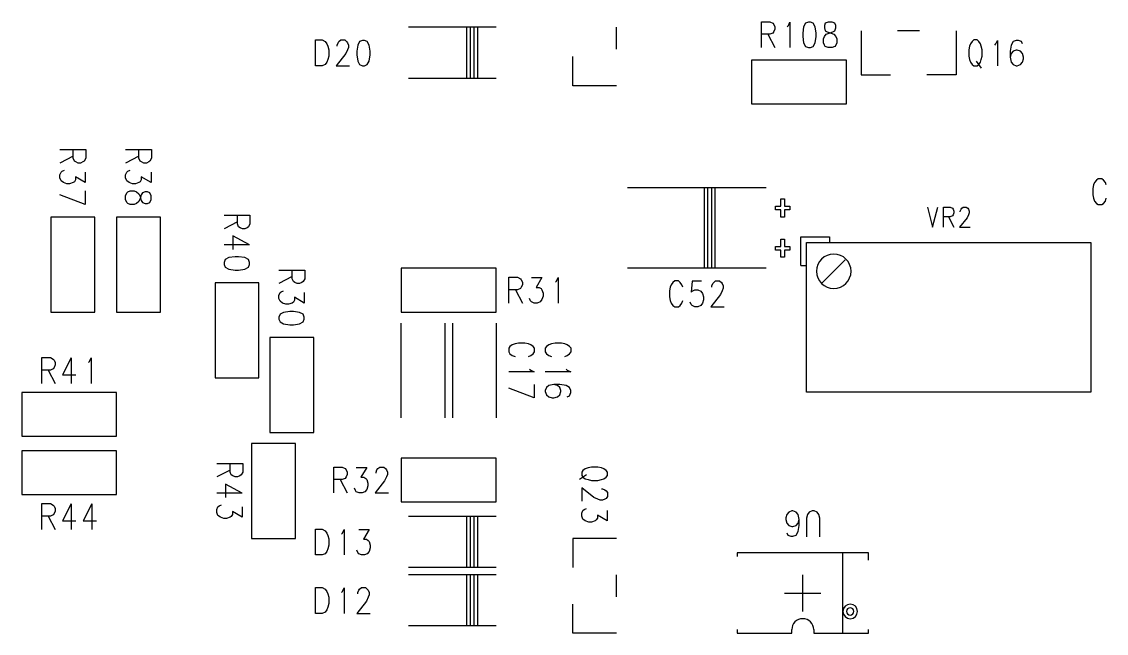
# Model space of a CAD drawing. Extents: x 295 to 953, y 10 to 290.
# Drawn here: x 741.3 to 803.6, y 122.5 to 157.6 of the extents above; entities that cross this region are included whole.
import ezdxf

# ---------------------------------------------------------------- set-up
doc = ezdxf.new("R2010")
doc.units = 0
doc.header["$LTSCALE"] = 5
doc.header["$MEASUREMENT"] = 0
doc.layers.add('BOTTOM_SILK_GBR', color=5, linetype='CONTINUOUS')

msp = doc.modelspace()

# ---------------------------------------------------------------- linework, layer by layer
at = {"layer": 'BOTTOM_SILK_GBR', "color": 0}
for p, q in [((783.747, 156.133), (783.747, 157.618)), ((783.747, 157.618), (784.242, 157.618)), ((784.242, 157.618), (784.403, 157.527)), ((785.298, 157.394), (785.39, 157.595)), ((785.39, 157.595), (785.39, 156.133)), ((786.454, 157.595), (786.284, 157.527)), ((786.563, 157.595), (786.454, 157.595)), ((786.725, 157.527), (786.563, 157.595)), ((787.581, 157.595), (787.42, 157.527)), ((787.806, 157.595), (787.581, 157.595)), ((787.967, 157.527), (787.806, 157.595)), ((768.522, 157.295), (763.493, 157.295)), ((766.846, 154.361), (766.846, 157.295)), ((767.055, 154.361), (767.055, 157.295)), ((767.265, 154.361), (767.265, 157.295)), ((767.474, 154.361), (767.474, 157.295)), ((775.437, 156.037), (775.437, 157.295)), ((784.403, 156.966), (784.242, 156.899)), ((784.403, 157.527), (784.458, 157.461)), ((784.458, 157.055), (784.403, 156.966)), ((784.458, 157.461), (784.519, 157.326)), ((784.519, 157.191), (784.458, 157.055)), ((784.519, 157.326), (784.519, 157.191)), ((785.237, 157.326), (785.298, 157.394)), ((786.177, 157.326), (786.123, 156.966)), ((786.123, 156.966), (786.123, 156.763)), ((786.284, 157.527), (786.177, 157.326)), ((786.834, 157.326), (786.725, 157.527)), ((786.895, 156.966), (786.834, 157.326)), ((786.895, 156.763), (786.895, 156.966)), ((787.42, 157.527), (787.365, 157.394)), ((787.365, 157.394), (787.365, 157.258)), ((787.365, 157.258), (787.42, 157.1)), ((787.42, 157.1), (787.527, 157.032)), ((787.472, 156.899), (787.636, 156.966)), ((787.527, 157.032), (787.751, 156.966)), ((787.636, 156.966), (787.859, 157.032)), ((787.751, 156.966), (787.913, 156.899)), ((787.859, 157.032), (787.967, 157.1)), ((788.022, 157.394), (787.967, 157.527)), ((787.967, 157.1), (788.022, 157.258)), ((788.022, 157.258), (788.022, 157.394)), ((789.477, 157.085), (789.477, 154.571)), ((792.83, 157.085), (791.573, 157.085)), ((794.926, 157.085), (794.926, 154.571)), ((758.147, 156.57), (758.533, 156.57)), ((758.147, 155.085), (758.147, 156.57)), ((758.533, 156.57), (758.695, 156.48)), ((758.695, 156.48), (758.804, 156.346)), ((758.804, 156.346), (758.858, 156.211)), ((759.389, 156.278), (759.444, 156.414)), ((759.444, 156.414), (759.497, 156.48)), ((759.497, 156.48), (759.606, 156.57)), ((759.606, 156.57), (759.83, 156.57)), ((759.83, 156.57), (759.937, 156.48)), ((759.937, 156.48), (759.992, 156.414)), ((759.992, 156.414), (760.046, 156.278)), ((760.685, 156.48), (760.577, 156.278)), ((760.855, 156.547), (760.685, 156.48)), ((760.964, 156.547), (760.855, 156.547)), ((761.125, 156.48), (760.964, 156.547)), ((761.234, 156.278), (761.125, 156.48)), ((784.242, 156.899), (783.747, 156.899)), ((784.125, 156.899), (784.519, 156.133)), ((786.123, 156.763), (786.177, 156.404)), ((786.177, 156.404), (786.284, 156.201)), ((786.725, 156.201), (786.834, 156.404)), ((786.834, 156.404), (786.895, 156.763)), ((787.311, 156.628), (787.365, 156.763)), ((787.311, 156.404), (787.311, 156.628)), ((787.365, 156.268), (787.311, 156.404)), ((787.365, 156.763), (787.472, 156.899)), ((787.913, 156.899), (788.022, 156.763)), ((788.022, 156.763), (788.083, 156.628)), ((788.083, 156.404), (788.022, 156.268)), ((788.083, 156.628), (788.083, 156.404)), ((795.749, 156.346), (795.703, 156.211)), ((795.85, 156.48), (795.749, 156.346)), ((795.942, 156.57), (795.85, 156.48)), ((796.135, 156.57), (795.942, 156.57)), ((796.227, 156.48), (796.135, 156.57)), ((796.328, 156.346), (796.227, 156.48)), ((796.374, 156.211), (796.328, 156.346)), ((797.146, 156.278), (797.207, 156.346)), ((797.207, 156.346), (797.3, 156.547)), ((797.3, 156.547), (797.3, 155.085)), ((798.211, 156.48), (798.087, 156.278)), ((798.387, 156.547), (798.211, 156.48)), ((798.503, 156.547), (798.387, 156.547)), ((798.681, 156.48), (798.503, 156.547)), ((798.744, 156.346), (798.681, 156.48)), ((758.858, 156.211), (758.919, 156.008)), ((758.919, 156.008), (758.919, 155.648)), ((759.883, 155.783), (759.335, 155.085)), ((759.389, 156.211), (759.389, 156.278)), ((759.992, 156.008), (759.883, 155.783)), ((760.046, 156.143), (759.992, 156.008)), ((760.046, 156.278), (760.046, 156.143)), ((760.577, 156.278), (760.523, 155.919)), ((760.523, 155.919), (760.523, 155.716)), ((760.523, 155.716), (760.577, 155.356)), ((761.295, 155.919), (761.234, 156.278)), ((761.234, 155.356), (761.295, 155.716)), ((761.295, 155.716), (761.295, 155.919)), ((786.284, 156.201), (786.454, 156.133)), ((786.454, 156.133), (786.563, 156.133)), ((786.563, 156.133), (786.725, 156.201)), ((787.42, 156.201), (787.365, 156.268)), ((787.581, 156.133), (787.42, 156.201)), ((787.806, 156.133), (787.581, 156.133)), ((787.967, 156.201), (787.806, 156.133)), ((788.022, 156.268), (787.967, 156.201)), ((795.703, 156.211), (795.656, 156.008)), ((795.656, 156.008), (795.656, 155.648)), ((796.429, 156.008), (796.374, 156.211)), ((796.429, 155.648), (796.429, 156.008)), ((798.087, 156.278), (798.032, 155.919)), ((798.032, 155.919), (798.032, 155.58)), ((798.087, 155.783), (798.032, 155.58)), ((798.211, 155.919), (798.087, 155.783)), ((798.387, 155.985), (798.211, 155.919)), ((798.442, 155.985), (798.387, 155.985)), ((798.62, 155.919), (798.442, 155.985)), ((798.744, 155.783), (798.62, 155.919)), ((798.805, 155.58), (798.744, 155.783)), ((758.533, 155.085), (758.147, 155.085)), ((758.695, 155.153), (758.533, 155.085)), ((758.804, 155.288), (758.695, 155.153)), ((758.858, 155.445), (758.804, 155.288)), ((758.919, 155.648), (758.858, 155.445)), ((759.335, 155.085), (760.107, 155.085)), ((760.577, 155.356), (760.685, 155.153)), ((760.685, 155.153), (760.855, 155.085)), ((760.855, 155.085), (760.964, 155.085)), ((760.964, 155.085), (761.125, 155.153)), ((761.125, 155.153), (761.234, 155.356)), ((772.923, 153.942), (772.923, 155.618)), ((783.191, 155.409), (783.191, 152.894)), ((788.639, 155.409), (783.191, 155.409)), ((788.639, 152.894), (788.639, 155.409)), ((795.656, 155.648), (795.703, 155.445)), ((795.703, 155.445), (795.749, 155.288)), ((795.749, 155.288), (795.85, 155.153)), ((795.85, 155.153), (795.942, 155.085)), ((795.942, 155.085), (796.135, 155.085)), ((796.089, 155.356), (796.374, 154.95)), ((796.135, 155.085), (796.227, 155.153)), ((796.227, 155.153), (796.328, 155.288)), ((796.328, 155.288), (796.374, 155.445)), ((796.374, 155.445), (796.429, 155.648)), ((798.032, 155.58), (798.087, 155.288)), ((798.087, 155.288), (798.211, 155.153)), ((798.211, 155.153), (798.387, 155.085)), ((798.387, 155.085), (798.442, 155.085)), ((798.442, 155.085), (798.62, 155.153)), ((798.62, 155.153), (798.744, 155.288)), ((798.744, 155.288), (798.805, 155.49)), ((798.805, 155.49), (798.805, 155.58)), ((789.477, 154.571), (791.154, 154.571)), ((794.926, 154.571), (793.249, 154.571)), ((768.522, 154.361), (763.493, 154.361)), ((775.437, 153.942), (772.923, 153.942)), ((783.191, 152.894), (788.639, 152.894)), ((743.472, 150.277), (744.957, 150.277)), ((744.238, 149.782), (744.238, 150.277)), ((744.957, 150.277), (744.957, 149.782)), ((747.244, 150.277), (748.729, 150.277)), ((748.009, 149.782), (748.009, 150.277)), ((748.729, 150.277), (748.729, 149.782)), ((744.238, 149.899), (743.472, 149.505)), ((744.305, 149.621), (744.238, 149.782)), ((744.394, 149.566), (744.305, 149.621)), ((744.53, 149.505), (744.394, 149.566)), ((744.665, 149.505), (744.53, 149.505)), ((744.8, 149.566), (744.665, 149.505)), ((744.866, 149.621), (744.8, 149.566)), ((744.957, 149.782), (744.866, 149.621)), ((748.009, 149.899), (747.244, 149.505)), ((748.077, 149.621), (748.009, 149.782)), ((748.166, 149.566), (748.077, 149.621)), ((748.301, 149.505), (748.166, 149.566)), ((748.437, 149.505), (748.301, 149.505)), ((748.572, 149.566), (748.437, 149.505)), ((748.638, 149.621), (748.572, 149.566)), ((748.729, 149.782), (748.638, 149.621)), ((743.472, 148.819), (743.54, 148.98)), ((743.54, 148.98), (743.607, 149.035)), ((743.607, 149.035), (743.743, 149.089)), ((744.934, 148.98), (744.934, 148.378)), ((747.244, 148.819), (747.311, 148.98)), ((747.311, 148.98), (747.379, 149.035)), ((747.379, 149.035), (747.514, 149.089)), ((748.706, 148.98), (748.706, 148.378)), ((743.472, 148.649), (743.472, 148.819)), ((743.54, 148.487), (743.472, 148.649)), ((743.675, 148.378), (743.54, 148.487)), ((743.876, 148.317), (743.675, 148.378)), ((744.035, 148.317), (743.876, 148.317)), ((744.238, 148.378), (744.035, 148.317)), ((744.305, 148.433), (744.238, 148.378)), ((744.371, 148.542), (744.305, 148.433)), ((744.934, 148.378), (744.371, 148.711)), ((744.371, 148.711), (744.371, 148.542)), ((747.244, 148.649), (747.244, 148.819)), ((747.311, 148.487), (747.244, 148.649)), ((747.447, 148.378), (747.311, 148.487)), ((747.648, 148.317), (747.447, 148.378)), ((747.806, 148.317), (747.648, 148.317)), ((748.009, 148.378), (747.806, 148.317)), ((748.077, 148.433), (748.009, 148.378)), ((748.143, 148.542), (748.077, 148.433)), ((748.706, 148.378), (748.143, 148.711)), ((748.143, 148.711), (748.143, 148.542)), ((802.827, 148.248), (802.781, 148.045)), ((802.882, 148.383), (802.827, 148.248)), ((802.982, 148.517), (802.882, 148.383)), ((803.083, 148.607), (802.982, 148.517)), ((803.291, 148.607), (803.083, 148.607)), ((803.392, 148.517), (803.291, 148.607)), ((803.499, 148.383), (803.392, 148.517)), ((803.553, 148.248), (803.499, 148.383)), ((744.934, 147.129), (743.472, 147.685)), ((744.934, 147.901), (744.934, 147.129)), ((747.244, 147.631), (747.311, 147.792)), ((747.244, 147.406), (747.244, 147.631)), ((747.311, 147.792), (747.379, 147.847)), ((747.379, 147.847), (747.514, 147.901)), ((747.514, 147.901), (747.739, 147.901)), ((747.739, 147.901), (747.874, 147.847)), ((747.874, 147.847), (748.009, 147.74)), ((748.009, 147.74), (748.077, 147.576)), ((748.143, 147.685), (748.077, 147.461)), ((748.211, 147.792), (748.143, 147.685)), ((748.369, 147.847), (748.211, 147.792)), ((748.504, 147.847), (748.369, 147.847)), ((748.638, 147.792), (748.504, 147.847)), ((748.706, 147.631), (748.638, 147.792)), ((748.706, 147.406), (748.706, 147.631)), ((784.029, 148.075), (776.066, 148.075)), ((780.467, 148.075), (780.467, 143.464)), ((780.676, 148.075), (780.467, 148.075)), ((780.676, 143.464), (780.676, 148.075)), ((780.886, 148.075), (780.886, 143.464)), ((781.095, 148.075), (780.886, 148.075)), ((781.095, 143.464), (781.095, 148.075)), ((802.781, 148.045), (802.781, 147.685)), ((802.781, 147.685), (802.827, 147.482)), ((747.311, 147.245), (747.244, 147.406)), ((747.379, 147.19), (747.311, 147.245)), ((747.514, 147.129), (747.379, 147.19)), ((747.739, 147.129), (747.514, 147.129)), ((747.874, 147.19), (747.739, 147.129)), ((748.009, 147.299), (747.874, 147.19)), ((748.077, 147.461), (748.009, 147.299)), ((748.077, 147.576), (748.143, 147.353)), ((748.143, 147.353), (748.211, 147.245)), ((748.211, 147.245), (748.369, 147.19)), ((748.369, 147.19), (748.504, 147.19)), ((748.504, 147.19), (748.638, 147.245)), ((748.638, 147.245), (748.706, 147.406)), ((784.552, 147.027), (784.867, 147.027)), ((784.552, 146.817), (784.552, 147.027)), ((784.867, 147.446), (785.077, 147.446)), ((784.867, 147.027), (784.867, 147.446)), ((785.077, 147.446), (785.077, 147.027)), ((785.077, 147.027), (785.39, 147.027)), ((785.39, 147.027), (785.39, 146.817)), ((793.282, 146.976), (793.576, 145.821)), ((793.576, 145.821), (793.883, 146.976)), ((794.206, 145.821), (794.206, 146.976)), ((794.206, 146.976), (794.591, 146.976)), ((794.591, 146.976), (794.716, 146.906)), ((795.256, 146.906), (795.34, 146.976)), ((795.34, 146.976), (795.515, 146.976)), ((795.515, 146.976), (795.599, 146.906)), ((802.827, 147.482), (802.882, 147.325)), ((802.882, 147.325), (802.982, 147.19)), ((802.982, 147.19), (803.083, 147.123)), ((803.083, 147.123), (803.291, 147.123)), ((803.291, 147.123), (803.392, 147.19)), ((803.392, 147.19), (803.499, 147.325)), ((803.499, 147.325), (803.553, 147.482)), ((742.957, 146.398), (742.957, 140.95)), ((745.472, 146.398), (742.957, 146.398)), ((745.472, 140.95), (745.472, 146.398)), ((746.729, 146.398), (746.729, 140.95)), ((749.244, 146.398), (746.729, 146.398)), ((749.244, 140.95), (749.244, 146.398)), ((752.902, 146.505), (754.387, 146.505)), ((753.667, 146.01), (753.667, 146.505)), ((754.387, 146.505), (754.387, 146.01)), ((784.867, 146.817), (784.552, 146.817)), ((784.867, 146.398), (784.867, 146.817)), ((785.077, 146.398), (784.867, 146.398)), ((785.077, 146.817), (785.077, 146.398)), ((785.39, 146.817), (785.077, 146.817)), ((794.591, 146.416), (794.206, 146.416)), ((794.5, 146.416), (794.807, 145.821)), ((794.716, 146.467), (794.591, 146.416)), ((794.716, 146.906), (794.759, 146.854)), ((794.759, 146.538), (794.716, 146.467)), ((794.759, 146.854), (794.807, 146.748)), ((794.807, 146.642), (794.759, 146.538)), ((794.807, 146.748), (794.807, 146.642)), ((795.556, 146.363), (795.13, 145.821)), ((795.171, 146.748), (795.214, 146.854)), ((795.171, 146.695), (795.171, 146.748)), ((795.214, 146.854), (795.256, 146.906)), ((795.64, 146.538), (795.556, 146.363)), ((795.599, 146.906), (795.64, 146.854)), ((795.64, 146.854), (795.683, 146.748)), ((795.683, 146.642), (795.64, 146.538)), ((795.683, 146.748), (795.683, 146.642)), ((753.667, 146.128), (752.902, 145.733)), ((753.735, 145.849), (753.667, 146.01)), ((753.824, 145.794), (753.735, 145.849)), ((753.959, 145.733), (753.824, 145.794)), ((754.095, 145.733), (753.959, 145.733)), ((754.23, 145.794), (754.095, 145.733)), ((754.296, 145.849), (754.23, 145.794)), ((754.387, 146.01), (754.296, 145.849)), ((795.13, 145.821), (795.731, 145.821)), ((754.364, 144.808), (753.397, 145.317)), ((753.397, 145.317), (753.397, 144.545)), ((784.867, 145.141), (785.077, 145.141)), ((784.867, 144.722), (784.867, 145.141)), ((785.077, 145.141), (785.077, 144.722)), ((786.009, 143.621), (786.009, 145.271)), ((786.009, 145.271), (787.659, 145.271)), ((787.659, 145.271), (787.659, 144.941)), ((754.364, 144.808), (752.902, 144.808)), ((784.552, 144.722), (784.867, 144.722)), ((784.552, 144.512), (784.552, 144.722)), ((784.867, 144.512), (784.552, 144.512)), ((784.867, 144.093), (784.867, 144.512)), ((785.077, 144.722), (785.39, 144.722)), ((785.077, 144.512), (785.077, 144.093)), ((785.39, 144.512), (785.077, 144.512)), ((785.39, 144.722), (785.39, 144.512)), ((786.339, 144.941), (802.674, 144.941)), ((786.339, 136.361), (786.339, 144.941)), ((802.674, 144.941), (802.674, 136.361)), ((752.969, 143.968), (752.902, 143.798)), ((753.172, 144.075), (752.969, 143.968)), ((753.532, 144.129), (753.172, 144.075)), ((753.735, 144.129), (753.532, 144.129)), ((754.095, 144.075), (753.735, 144.129)), ((754.296, 143.968), (754.095, 144.075)), ((754.364, 143.798), (754.296, 143.968)), ((785.077, 144.093), (784.867, 144.093)), ((787.246, 142.631), (788.566, 143.951)), ((752.902, 143.798), (752.902, 143.689)), ((752.902, 143.689), (752.969, 143.527)), ((752.969, 143.527), (753.172, 143.418)), ((753.172, 143.418), (753.532, 143.357)), ((753.532, 143.357), (753.735, 143.357)), ((753.735, 143.357), (754.095, 143.418)), ((754.095, 143.418), (754.296, 143.527)), ((754.296, 143.527), (754.364, 143.689)), ((754.364, 143.689), (754.364, 143.798)), ((756.045, 143.362), (757.53, 143.362)), ((756.811, 142.867), (756.811, 143.362)), ((757.53, 143.362), (757.53, 142.867)), ((763.074, 143.464), (763.074, 140.95)), ((768.522, 143.464), (763.074, 143.464)), ((768.522, 140.95), (768.522, 143.464)), ((784.029, 143.464), (776.066, 143.464)), ((780.886, 143.464), (780.676, 143.464)), ((786.009, 143.621), (786.339, 143.621)), ((752.387, 142.626), (752.387, 137.178)), ((754.901, 142.626), (752.387, 142.626)), ((754.901, 137.178), (754.901, 142.626)), ((756.811, 142.984), (756.045, 142.59)), ((756.878, 142.705), (756.811, 142.867)), ((756.967, 142.651), (756.878, 142.705)), ((757.103, 142.59), (756.967, 142.651)), ((757.373, 142.651), (757.238, 142.59)), ((757.439, 142.705), (757.373, 142.651)), ((757.53, 142.867), (757.439, 142.705)), ((769.253, 141.465), (769.253, 142.95)), ((769.253, 142.95), (769.748, 142.95)), ((769.748, 142.95), (769.91, 142.859)), ((769.91, 142.859), (769.964, 142.793)), ((769.964, 142.793), (770.025, 142.658)), ((770.025, 142.658), (770.025, 142.522)), ((770.55, 142.927), (771.152, 142.927)), ((771.152, 142.927), (770.819, 142.364)), ((771.931, 142.658), (771.992, 142.725)), ((771.992, 142.725), (772.085, 142.927)), ((772.085, 142.927), (772.085, 141.465)), ((778.675, 142.649), (778.574, 142.516)), ((778.775, 142.74), (778.675, 142.649)), ((778.983, 142.74), (778.775, 142.74)), ((779.084, 142.649), (778.983, 142.74)), ((779.191, 142.516), (779.084, 142.649)), ((779.77, 142.717), (779.716, 142.088)), ((780.318, 142.717), (779.77, 142.717)), ((780.958, 142.583), (781.011, 142.649)), ((781.011, 142.649), (781.12, 142.74)), ((781.12, 142.74), (781.344, 142.74)), ((781.344, 142.74), (781.452, 142.649)), ((781.452, 142.649), (781.506, 142.583)), ((756.045, 141.904), (756.113, 142.065)), ((756.113, 142.065), (756.18, 142.12)), ((756.18, 142.12), (756.316, 142.174)), ((757.238, 142.59), (757.103, 142.59)), ((757.507, 142.065), (757.507, 141.463)), ((769.748, 142.23), (769.253, 142.23)), ((769.631, 142.23), (770.025, 141.465)), ((769.91, 142.298), (769.748, 142.23)), ((769.964, 142.387), (769.91, 142.298)), ((770.025, 142.522), (769.964, 142.387)), ((770.819, 142.364), (770.989, 142.364)), ((770.989, 142.364), (771.098, 142.298)), ((771.098, 142.298), (771.152, 142.23)), ((771.152, 142.23), (771.213, 142.027)), ((771.213, 142.027), (771.213, 141.869)), ((778.52, 142.38), (778.473, 142.177)), ((778.473, 142.177), (778.473, 141.818)), ((778.574, 142.516), (778.52, 142.38)), ((779.246, 142.38), (779.191, 142.516)), ((779.716, 142.088), (779.77, 142.154)), ((779.77, 142.154), (779.932, 142.222)), ((779.932, 142.222), (780.094, 142.222)), ((780.094, 142.222), (780.264, 142.154)), ((780.264, 142.154), (780.373, 142.021)), ((780.373, 142.021), (780.434, 141.818)), ((780.904, 142.448), (780.958, 142.583)), ((780.904, 142.38), (780.904, 142.448)), ((781.506, 142.177), (781.397, 141.953)), ((781.506, 142.583), (781.561, 142.448)), ((781.561, 142.313), (781.506, 142.177)), ((781.561, 142.448), (781.561, 142.313)), ((756.045, 141.734), (756.045, 141.904)), ((756.113, 141.572), (756.045, 141.734)), ((756.248, 141.463), (756.113, 141.572)), ((756.449, 141.402), (756.248, 141.463)), ((756.608, 141.402), (756.449, 141.402)), ((756.811, 141.463), (756.608, 141.402)), ((756.878, 141.517), (756.811, 141.463)), ((756.944, 141.626), (756.878, 141.517)), ((757.507, 141.463), (756.944, 141.796)), ((756.944, 141.796), (756.944, 141.626)), ((770.496, 141.6), (770.441, 141.735)), ((770.55, 141.532), (770.496, 141.6)), ((770.712, 141.465), (770.55, 141.532)), ((770.882, 141.465), (770.712, 141.465)), ((771.043, 141.532), (770.882, 141.465)), ((771.152, 141.668), (771.043, 141.532)), ((771.213, 141.869), (771.152, 141.668)), ((778.473, 141.818), (778.52, 141.615)), ((778.52, 141.615), (778.574, 141.458)), ((778.574, 141.458), (778.675, 141.323)), ((779.084, 141.323), (779.191, 141.458)), ((779.191, 141.458), (779.246, 141.615)), ((779.716, 141.39), (779.661, 141.526)), ((779.77, 141.323), (779.716, 141.39)), ((780.373, 141.458), (780.264, 141.323)), ((780.434, 141.659), (780.373, 141.458)), ((780.434, 141.818), (780.434, 141.659)), ((781.397, 141.953), (780.849, 141.255)), ((742.957, 140.95), (745.472, 140.95)), ((746.729, 140.95), (749.244, 140.95)), ((756.113, 140.824), (756.045, 140.655)), ((756.316, 140.932), (756.113, 140.824)), ((756.675, 140.986), (756.316, 140.932)), ((756.878, 140.986), (756.675, 140.986)), ((757.238, 140.932), (756.878, 140.986)), ((757.439, 140.824), (757.238, 140.932)), ((757.507, 140.655), (757.439, 140.824)), ((763.074, 140.95), (768.522, 140.95)), ((778.675, 141.323), (778.775, 141.255)), ((778.775, 141.255), (778.983, 141.255)), ((778.983, 141.255), (779.084, 141.323)), ((779.932, 141.255), (779.77, 141.323)), ((780.094, 141.255), (779.932, 141.255)), ((780.264, 141.323), (780.094, 141.255)), ((780.849, 141.255), (781.622, 141.255)), ((756.045, 140.655), (756.045, 140.546)), ((756.045, 140.546), (756.113, 140.384)), ((756.113, 140.384), (756.316, 140.275)), ((756.316, 140.275), (756.675, 140.214)), ((756.675, 140.214), (756.878, 140.214)), ((756.878, 140.214), (757.238, 140.275)), ((757.238, 140.275), (757.439, 140.384)), ((757.439, 140.384), (757.507, 140.546)), ((757.507, 140.546), (757.507, 140.655)), ((763.074, 134.873), (763.074, 140.321)), ((765.589, 134.873), (765.589, 140.321)), ((766.008, 140.321), (766.008, 134.873)), ((768.522, 140.321), (768.522, 134.873)), ((755.53, 139.483), (755.53, 134.035)), ((758.045, 139.483), (755.53, 139.483)), ((758.045, 134.035), (758.045, 139.483)), ((769.314, 138.97), (769.247, 138.869)), ((769.247, 138.869), (769.247, 138.661)), ((769.45, 139.071), (769.314, 138.97)), ((769.606, 139.125), (769.45, 139.071)), ((769.809, 139.171), (769.606, 139.125)), ((770.169, 139.171), (769.809, 139.171)), ((770.372, 139.125), (770.169, 139.171)), ((770.507, 139.071), (770.372, 139.125)), ((770.641, 138.97), (770.507, 139.071)), ((770.732, 138.869), (770.641, 138.97)), ((770.732, 138.661), (770.732, 138.869)), ((771.41, 138.97), (771.342, 138.869)), ((771.342, 138.869), (771.342, 138.661)), ((771.545, 139.071), (771.41, 138.97)), ((771.702, 139.125), (771.545, 139.071)), ((771.905, 139.171), (771.702, 139.125)), ((772.264, 139.171), (771.905, 139.171)), ((772.467, 139.125), (772.264, 139.171)), ((772.603, 139.071), (772.467, 139.125)), ((772.736, 138.97), (772.603, 139.071)), ((772.827, 138.869), (772.736, 138.97)), ((772.827, 138.661), (772.827, 138.869)), ((742.431, 136.855), (742.431, 138.34)), ((742.431, 138.34), (742.926, 138.34)), ((742.926, 138.34), (743.087, 138.249)), ((743.087, 138.249), (743.142, 138.183)), ((744.129, 138.316), (743.619, 137.35)), ((744.129, 138.316), (744.129, 136.855)), ((745.17, 138.115), (745.262, 138.316)), ((745.262, 138.316), (745.262, 136.855)), ((769.247, 138.661), (769.314, 138.561)), ((769.314, 138.561), (769.45, 138.453)), ((769.45, 138.453), (769.606, 138.399)), ((770.372, 138.399), (770.507, 138.453)), ((770.507, 138.453), (770.641, 138.561)), ((770.641, 138.561), (770.732, 138.661)), ((771.342, 138.661), (771.41, 138.561)), ((771.41, 138.561), (771.545, 138.453)), ((771.545, 138.453), (771.702, 138.399)), ((772.467, 138.399), (772.603, 138.453)), ((772.603, 138.453), (772.736, 138.561)), ((772.736, 138.561), (772.827, 138.661)), ((743.087, 137.688), (742.926, 137.62)), ((743.142, 137.777), (743.087, 137.688)), ((743.142, 138.183), (743.203, 138.048)), ((743.203, 137.912), (743.142, 137.777)), ((743.203, 138.048), (743.203, 137.912)), ((745.109, 138.048), (745.17, 138.115)), ((770.44, 137.681), (770.507, 137.62)), ((772.535, 137.681), (772.603, 137.62)), ((742.926, 137.62), (742.431, 137.62)), ((742.809, 137.62), (743.203, 136.855)), ((743.619, 137.35), (744.391, 137.35)), ((752.387, 137.178), (754.901, 137.178)), ((770.708, 137.528), (769.247, 137.528)), ((770.507, 137.62), (770.708, 137.528)), ((772.804, 137.528), (771.342, 137.528)), ((772.603, 137.62), (772.804, 137.528)), ((770.708, 136.023), (769.247, 136.579)), ((770.708, 136.795), (770.708, 136.023)), ((771.41, 136.617), (771.342, 136.44)), ((771.342, 136.44), (771.342, 136.386)), ((771.342, 136.386), (771.41, 136.208)), ((771.545, 136.741), (771.41, 136.617)), ((771.837, 136.795), (771.545, 136.741)), ((772.175, 136.795), (771.837, 136.795)), ((772.04, 136.741), (771.837, 136.795)), ((772.175, 136.617), (772.04, 136.741)), ((772.535, 136.741), (772.175, 136.795)), ((772.241, 136.44), (772.175, 136.617)), ((772.175, 136.208), (772.241, 136.386)), ((772.241, 136.386), (772.241, 136.44)), ((772.736, 136.617), (772.535, 136.741)), ((772.804, 136.44), (772.736, 136.617)), ((772.804, 136.325), (772.804, 136.44)), ((741.281, 136.34), (741.281, 133.825)), ((746.729, 136.34), (741.281, 136.34)), ((746.729, 133.825), (746.729, 136.34)), ((771.41, 136.208), (771.545, 136.084)), ((771.545, 136.084), (771.746, 136.023)), ((771.746, 136.023), (771.837, 136.023)), ((771.837, 136.023), (772.04, 136.084)), ((772.04, 136.084), (772.175, 136.208)), ((772.603, 136.084), (772.736, 136.147)), ((772.736, 136.147), (772.804, 136.325)), ((802.674, 136.361), (786.339, 136.361)), ((755.53, 134.035), (758.045, 134.035)), ((741.281, 133.825), (746.729, 133.825)), ((754.482, 133.406), (754.482, 127.958)), ((756.997, 133.406), (754.482, 133.406)), ((756.997, 127.958), (756.997, 133.406)), ((741.281, 132.987), (741.281, 130.472)), ((746.729, 132.987), (741.281, 132.987)), ((746.729, 130.472), (746.729, 132.987)), ((752.483, 132.256), (753.968, 132.256)), ((753.248, 131.761), (753.248, 132.256)), ((753.968, 132.256), (753.968, 131.761)), ((759.195, 130.568), (759.195, 132.053)), ((759.195, 132.053), (759.69, 132.053)), ((759.69, 132.053), (759.851, 131.962)), ((760.492, 132.03), (761.094, 132.03)), ((761.094, 132.03), (760.761, 131.467)), ((761.732, 131.962), (761.841, 132.053)), ((761.841, 132.053), (762.066, 132.053)), ((762.066, 132.053), (762.173, 131.962)), ((768.522, 132.568), (763.074, 132.568)), ((763.074, 132.568), (763.074, 130.053)), ((768.522, 130.053), (768.522, 132.568)), ((774, 132.046), (773.797, 132)), ((774.36, 132.046), (774, 132.046)), ((774.563, 132), (774.36, 132.046)), ((753.248, 131.878), (752.483, 131.484)), ((753.316, 131.599), (753.248, 131.761)), ((753.405, 131.545), (753.316, 131.599)), ((753.54, 131.484), (753.405, 131.545)), ((753.676, 131.484), (753.54, 131.484)), ((753.811, 131.545), (753.676, 131.484)), ((753.877, 131.599), (753.811, 131.545)), ((753.968, 131.761), (753.877, 131.599)), ((759.851, 131.401), (759.69, 131.334)), ((759.851, 131.962), (759.906, 131.896)), ((759.906, 131.49), (759.851, 131.401)), ((759.906, 131.896), (759.967, 131.761)), ((759.967, 131.626), (759.906, 131.49)), ((759.967, 131.761), (759.967, 131.626)), ((760.761, 131.467), (760.931, 131.467)), ((760.931, 131.467), (761.039, 131.401)), ((761.039, 131.401), (761.094, 131.334)), ((761.625, 131.761), (761.68, 131.896)), ((761.625, 131.693), (761.625, 131.761)), ((761.68, 131.896), (761.732, 131.962)), ((762.227, 131.49), (762.119, 131.266)), ((762.173, 131.962), (762.227, 131.896)), ((762.227, 131.896), (762.282, 131.761)), ((762.282, 131.626), (762.227, 131.49)), ((762.282, 131.761), (762.282, 131.626)), ((773.708, 131.614), (773.302, 131.329)), ((773.505, 131.853), (773.438, 131.761)), ((773.438, 131.761), (773.438, 131.568)), ((773.438, 131.568), (773.505, 131.476)), ((773.641, 131.954), (773.505, 131.853)), ((773.505, 131.476), (773.641, 131.375)), ((773.797, 132), (773.641, 131.954)), ((774.698, 131.954), (774.563, 132)), ((774.832, 131.853), (774.698, 131.954)), ((774.698, 131.375), (774.832, 131.476)), ((774.923, 131.761), (774.832, 131.853)), ((774.832, 131.476), (774.923, 131.568)), ((774.923, 131.568), (774.923, 131.761)), ((753.944, 130.558), (752.978, 131.068)), ((752.978, 131.068), (752.978, 130.296)), ((759.69, 131.334), (759.195, 131.334)), ((759.573, 131.334), (759.967, 130.568)), ((760.437, 130.703), (760.383, 130.839)), ((761.094, 131.334), (761.155, 131.131)), ((761.155, 130.972), (761.094, 130.771)), ((761.155, 131.131), (761.155, 130.972)), ((762.119, 131.266), (761.571, 130.568)), ((774.136, 130.311), (773.438, 130.858)), ((773.438, 130.858), (773.438, 130.086)), ((773.641, 131.375), (773.797, 131.329)), ((773.797, 131.329), (774, 131.274)), ((774, 131.274), (774.36, 131.274)), ((774.36, 131.274), (774.563, 131.329)), ((774.563, 131.329), (774.698, 131.375)), ((774.563, 130.804), (774.631, 130.804)), ((774.631, 130.804), (774.766, 130.75)), ((741.281, 130.472), (746.729, 130.472)), ((753.944, 130.558), (752.483, 130.558)), ((760.492, 130.636), (760.437, 130.703)), ((760.653, 130.568), (760.492, 130.636)), ((760.823, 130.568), (760.653, 130.568)), ((760.985, 130.636), (760.823, 130.568)), ((761.094, 130.771), (760.985, 130.636)), ((761.571, 130.568), (762.343, 130.568)), ((774.36, 130.202), (774.136, 130.311)), ((774.495, 130.147), (774.36, 130.202)), ((774.766, 130.202), (774.631, 130.147)), ((774.766, 130.75), (774.832, 130.697)), ((774.832, 130.256), (774.766, 130.202)), ((774.832, 130.697), (774.923, 130.588)), ((774.923, 130.363), (774.832, 130.256)), ((774.923, 130.588), (774.923, 130.363)), ((742.431, 128.473), (742.431, 129.958)), ((742.431, 129.958), (742.926, 129.958)), ((742.926, 129.958), (743.087, 129.867)), ((743.087, 129.867), (743.142, 129.801)), ((743.142, 129.801), (743.203, 129.666)), ((743.203, 129.53), (743.142, 129.395)), ((743.203, 129.666), (743.203, 129.53)), ((744.129, 129.934), (743.619, 128.968)), ((744.129, 129.934), (744.129, 128.473)), ((745.317, 129.934), (744.807, 128.968)), ((745.317, 129.934), (745.317, 128.473)), ((752.483, 129.609), (752.55, 129.771)), ((752.483, 129.439), (752.483, 129.609)), ((752.55, 129.771), (752.618, 129.826)), ((752.618, 129.826), (752.753, 129.88)), ((753.944, 129.771), (753.944, 129.169)), ((763.074, 130.053), (768.522, 130.053)), ((773.438, 129.4), (773.505, 129.562)), ((773.505, 129.562), (773.573, 129.616)), ((773.573, 129.616), (773.708, 129.67)), ((774.631, 130.147), (774.495, 130.147)), ((774.899, 129.562), (774.899, 128.959)), ((785.507, 129.538), (785.329, 129.471)), ((785.562, 129.538), (785.507, 129.538)), ((785.738, 129.471), (785.562, 129.538)), ((786.664, 129.538), (786.502, 129.471)), ((786.773, 129.538), (786.664, 129.538)), ((786.943, 129.471), (786.773, 129.538)), ((742.926, 129.238), (742.431, 129.238)), ((742.809, 129.238), (743.203, 128.473)), ((743.087, 129.306), (742.926, 129.238)), ((743.142, 129.395), (743.087, 129.306)), ((743.619, 128.968), (744.391, 128.968)), ((744.807, 128.968), (745.579, 128.968)), ((752.55, 129.278), (752.483, 129.439)), ((752.686, 129.169), (752.55, 129.278)), ((752.887, 129.108), (752.686, 129.169)), ((753.045, 129.108), (752.887, 129.108)), ((753.248, 129.169), (753.045, 129.108)), ((753.316, 129.223), (753.248, 129.169)), ((753.382, 129.332), (753.316, 129.223)), ((753.944, 129.169), (753.382, 129.502)), ((753.382, 129.502), (753.382, 129.332)), ((768.522, 129.215), (763.493, 129.215)), ((766.846, 126.281), (766.846, 129.215)), ((767.055, 126.281), (767.055, 129.215)), ((767.265, 126.281), (767.265, 129.215)), ((767.474, 126.281), (767.474, 129.215)), ((773.438, 129.23), (773.438, 129.4)), ((773.505, 129.068), (773.438, 129.23)), ((773.641, 128.959), (773.505, 129.068)), ((773.842, 128.898), (773.641, 128.959)), ((774.203, 128.959), (774, 128.898)), ((774.271, 129.014), (774.203, 128.959)), ((774.337, 129.123), (774.271, 129.014)), ((774.899, 128.959), (774.337, 129.293)), ((774.337, 129.293), (774.337, 129.123)), ((785.205, 129.335), (785.144, 129.134)), ((785.144, 129.134), (785.144, 129.043)), ((785.144, 129.043), (785.205, 128.84)), ((785.329, 129.471), (785.205, 129.335)), ((785.862, 129.335), (785.738, 129.471)), ((785.917, 129.043), (785.862, 129.335)), ((785.862, 128.84), (785.917, 129.043)), ((785.917, 128.705), (785.917, 129.043)), ((786.393, 129.335), (786.332, 129.111)), ((786.332, 129.111), (786.332, 128.053)), ((786.502, 129.471), (786.393, 129.335)), ((787.05, 129.335), (786.943, 129.471)), ((787.105, 129.111), (787.05, 129.335)), ((787.105, 128.053), (787.105, 129.111)), ((758.147, 128.491), (758.533, 128.491)), ((758.147, 127.006), (758.147, 128.491)), ((758.533, 128.491), (758.695, 128.4)), ((758.695, 128.4), (758.804, 128.266)), ((759.698, 128.266), (759.79, 128.468)), ((759.79, 128.468), (759.79, 127.006)), ((760.632, 128.468), (761.234, 128.468)), ((761.234, 128.468), (760.901, 127.905)), ((774, 128.898), (773.842, 128.898)), ((785.205, 128.84), (785.329, 128.705)), ((785.329, 128.705), (785.507, 128.639)), ((785.507, 128.639), (785.562, 128.639)), ((785.562, 128.639), (785.738, 128.705)), ((785.738, 128.705), (785.862, 128.84)), ((785.738, 128.144), (785.862, 128.345)), ((785.862, 128.345), (785.917, 128.705)), ((754.482, 127.958), (756.997, 127.958)), ((758.804, 128.266), (758.858, 128.131)), ((758.858, 128.131), (758.919, 127.928)), ((758.919, 127.928), (758.919, 127.568)), ((759.637, 128.199), (759.698, 128.266)), ((760.901, 127.905), (761.071, 127.905)), ((761.071, 127.905), (761.18, 127.839)), ((761.18, 127.839), (761.234, 127.771)), ((761.234, 127.771), (761.295, 127.568)), ((772.923, 127.958), (772.923, 126.281)), ((775.437, 127.958), (772.923, 127.958)), ((785.205, 128.278), (785.268, 128.144)), ((785.268, 128.144), (785.446, 128.077)), ((785.446, 128.077), (785.562, 128.077)), ((785.562, 128.077), (785.738, 128.144)), ((758.695, 127.073), (758.533, 127.006)), ((758.804, 127.209), (758.695, 127.073)), ((758.858, 127.365), (758.804, 127.209)), ((758.919, 127.568), (758.858, 127.365)), ((760.577, 127.141), (760.523, 127.276)), ((760.632, 127.073), (760.577, 127.141)), ((760.794, 127.006), (760.632, 127.073)), ((761.125, 127.073), (760.964, 127.006)), ((761.234, 127.209), (761.125, 127.073)), ((761.295, 127.41), (761.234, 127.209)), ((761.295, 127.568), (761.295, 127.41)), ((782.353, 127.12), (782.353, 126.91)), ((789.896, 127.12), (782.353, 127.12)), ((788.429, 122.509), (788.429, 127.12)), ((789.896, 126.7), (789.896, 127.12)), ((758.533, 127.006), (758.147, 127.006)), ((760.964, 127.006), (760.794, 127.006)), ((768.522, 126.281), (763.493, 126.281)), ((768.522, 125.862), (763.493, 125.862)), ((766.846, 122.929), (766.846, 125.862)), ((767.055, 122.929), (767.055, 125.862)), ((767.265, 122.929), (767.265, 125.862)), ((767.474, 122.929), (767.474, 125.862)), ((775.437, 124.605), (775.437, 125.862)), ((786.124, 123.767), (786.124, 125.862)), ((758.147, 125.138), (758.533, 125.138)), ((758.147, 123.653), (758.147, 125.138)), ((758.533, 125.138), (758.695, 125.047)), ((758.695, 125.047), (758.804, 124.913)), ((758.804, 124.913), (758.858, 124.778)), ((758.858, 124.778), (758.919, 124.575)), ((758.919, 124.575), (758.919, 124.216)), ((759.637, 124.846), (759.698, 124.913)), ((759.698, 124.913), (759.79, 125.115)), ((759.79, 125.115), (759.79, 123.653)), ((760.577, 124.846), (760.632, 124.981)), ((760.577, 124.778), (760.577, 124.846)), ((760.632, 124.981), (760.685, 125.047)), ((760.685, 125.047), (760.794, 125.138)), ((760.794, 125.138), (761.018, 125.138)), ((761.018, 125.138), (761.125, 125.047)), ((761.18, 124.575), (761.071, 124.351)), ((761.125, 125.047), (761.18, 124.981)), ((761.18, 124.981), (761.234, 124.846)), ((761.234, 124.711), (761.18, 124.575)), ((761.234, 124.846), (761.234, 124.711)), ((785.077, 124.814), (787.172, 124.814)), ((758.858, 124.013), (758.804, 123.856)), ((758.919, 124.216), (758.858, 124.013)), ((761.071, 124.351), (760.523, 123.653)), ((772.923, 122.509), (772.923, 124.186)), ((758.533, 123.653), (758.147, 123.653)), ((758.695, 123.721), (758.533, 123.653)), ((758.804, 123.856), (758.695, 123.721)), ((760.523, 123.653), (761.295, 123.653)), ((768.522, 122.929), (763.493, 122.929)), ((782.353, 122.719), (782.353, 122.509)), ((785.496, 122.509), (785.496, 122.719)), ((786.753, 122.719), (786.753, 122.509)), ((789.896, 122.509), (789.896, 122.719)), ((775.437, 122.509), (772.923, 122.509)), ((782.353, 122.509), (785.496, 122.509)), ((786.753, 122.509), (789.896, 122.509))]:
    msp.add_line(p, q, dxfattribs=at)
for centre, radius, start, end in [((787.906, 143.291), 0.99, 0, 180), ((787.906, 143.291), 0.99, 180, 0), ((788.849, 123.767), 0.419, 90, 270), ((788.849, 123.767), 0.21, 90, 270), ((788.849, 123.767), 0.419, 270, 90), ((788.849, 123.767), 0.21, 270, 90), ((786.124, 122.719), 0.629, 0, 180)]:
    msp.add_arc(centre, radius, start, end, dxfattribs=at)

doc.saveas('drawing.dxf')
